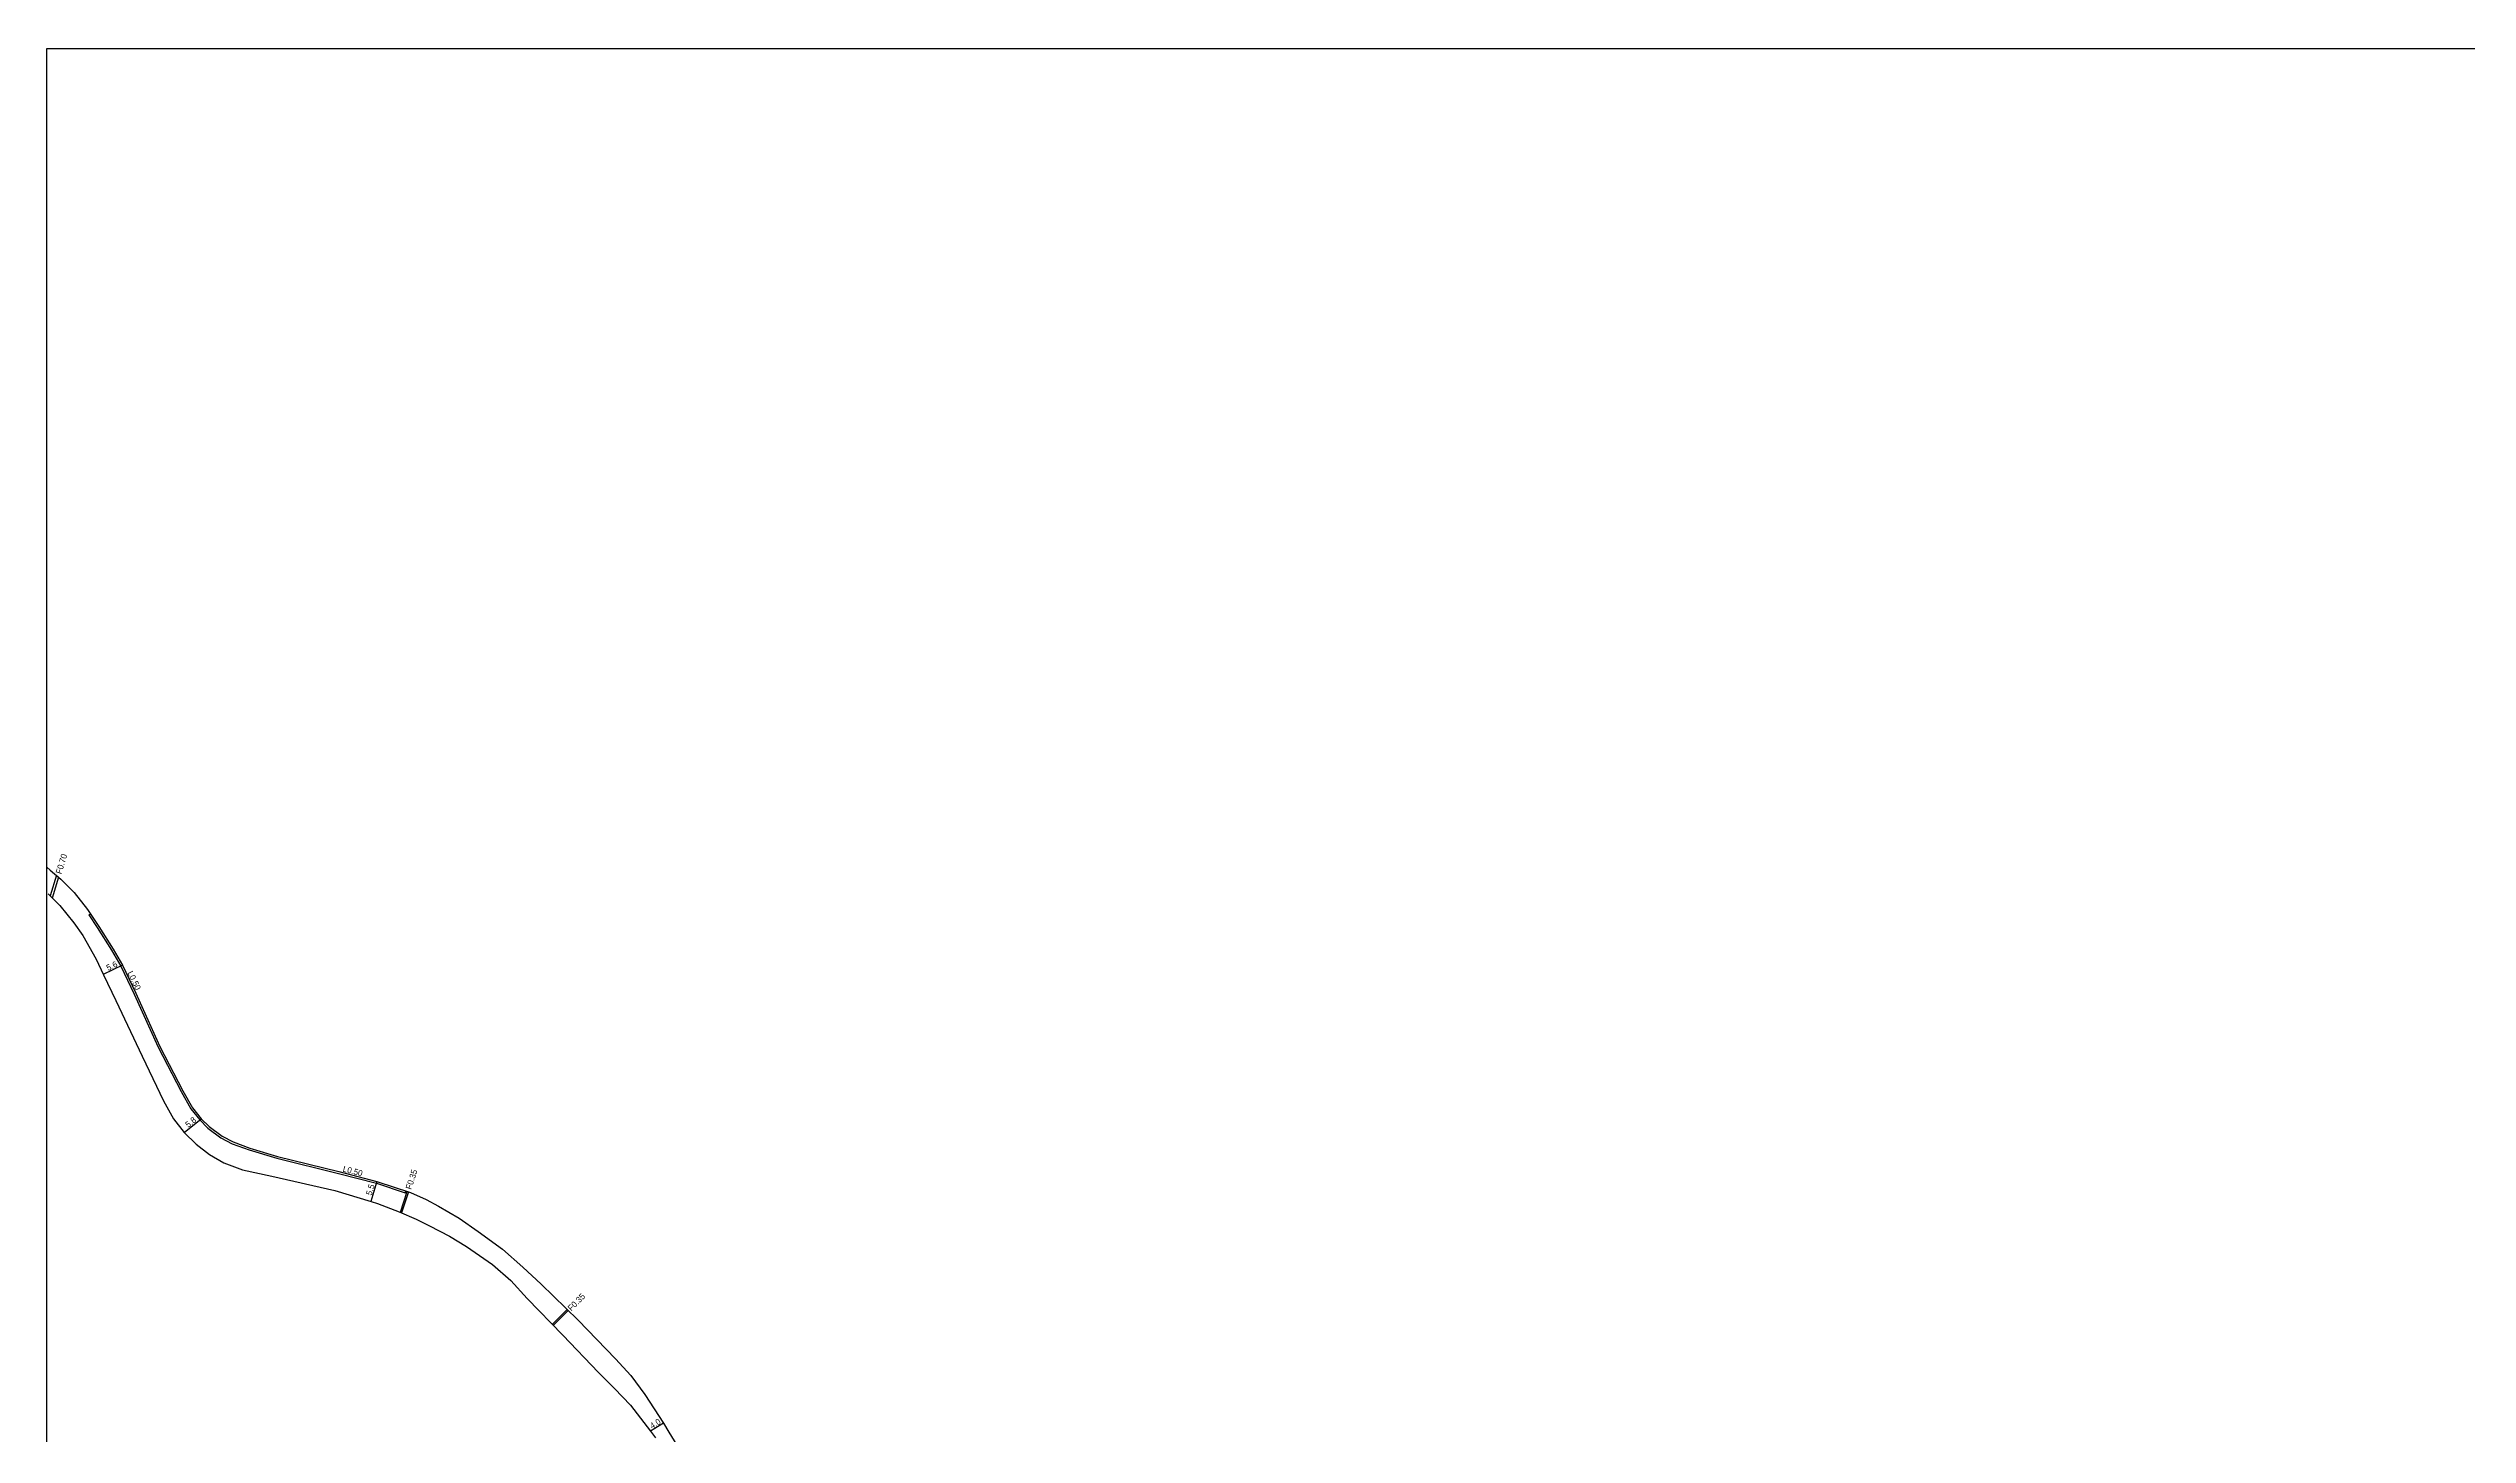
# Model space of a CAD drawing. Header units: metres. Extents: x -19200 to -16000, y -103800 to -102000.
# Drawn here: x -17600 to -16964, y -102964 to -102600 of the extents above; entities that cross this region are included whole.
import ezdxf

# ---------------------------------------------------------------- set-up
doc = ezdxf.new("R2010")
doc.units = ezdxf.units.M
doc.header["$LTSCALE"] = 2.5
for name, color, linetype in [('側溝・桝', 7, 'Continuous'), ('図郭', 7, 'Continuous'), ('幅員', 7, 'Continuous'), ('道路', 7, 'Continuous')]:
    doc.layers.add(name, color=color, linetype=linetype)
doc.styles.get("Standard").update_dxf_attribs({"font": ''})
doc.styles.get('Standard').set_extended_font_data('@MS PGothic')

msp = doc.modelspace()

# ---------------------------------------------------------------- linework, layer by layer
at = {"layer": '側溝・桝', "ltscale": 0.5, "flags": 128}
for points in [[(-17597.45, -102817.21), (-17599.1, -102822.61)], [(-17596.91, -102817.67), (-17598.52, -102823.19)], [(-17507.1, -102905.71), (-17505.3, -102900.27)], [(-17504.96, -102900.38), (-17506.82, -102905.84)], [(-17467.19, -102935.19), (-17463.28, -102931.26)], [(-17463.02, -102931.52), (-17466.94, -102935.44)]]:
    msp.add_lwpolyline(points, dxfattribs=at)
at = {"layer": '側溝・桝'}
msp.add_lwpolyline([(-17588.4, -102827.48), (-17588.9, -102827.63), (-17586.7, -102830.96), (-17582.95, -102836.84), (-17580.51, -102841.07), (-17577.02, -102848.4), (-17570.71, -102862.36), (-17564.65, -102874.03), (-17562.13, -102878.58), (-17559.78, -102881.47), (-17557.65, -102883.6), (-17554.22, -102886.19), (-17551.26, -102887.7), (-17546.8, -102889.32), (-17539.52, -102891.54), (-17523.37, -102895.53), (-17513.39, -102898.1), (-17505.81, -102900.62), (-17505.6, -102900.17)], dxfattribs=at)
at = {"layer": '図郭'}
msp.add_lwpolyline([(-17600, -102600), (-16800, -102600), (-16800, -103200), (-17600, -103200)], close=True, dxfattribs=at)
at = {"layer": '幅員', "flags": 128}
for points in [[(-17580.07, -102840.84), (-17585.12, -102843.24)], [(-17563.89, -102884.8), (-17559.4, -102881.14)], [(-17513.25, -102897.62), (-17514.84, -102902.89)], [(-17438.03, -102961.15), (-17441.44, -102963.25)]]:
    msp.add_lwpolyline(points, dxfattribs=at)
at = {"layer": '道路'}
for points in [[(-17600, -102815.09), (-17599.04, -102815.85), (-17596.28, -102818.2), (-17592.79, -102821.76), (-17589.28, -102826.15), (-17586.28, -102830.69), (-17582.52, -102836.58), (-17580.07, -102840.84), (-17576.57, -102848.19), (-17570.26, -102862.15), (-17564.21, -102873.79), (-17561.71, -102878.3), (-17559.4, -102881.13), (-17557.32, -102883.22), (-17553.95, -102885.77), (-17551.06, -102887.24), (-17546.64, -102888.84), (-17539.39, -102891.05), (-17523.25, -102895.04), (-17513.25, -102897.62), (-17504.42, -102900.56), (-17500.36, -102902.37), (-17497.09, -102904.07), (-17491.66, -102907.3), (-17486.63, -102910.73), (-17480.26, -102915.42), (-17474.9, -102920.12), (-17470.11, -102924.58), (-17460.42, -102934.06), (-17450.56, -102944.2), (-17446.54, -102948.57), (-17442.86, -102953.61), (-17438.03, -102961.15), (-17436.62, -102963.51), (-17428.19, -102977.16)], [(-17599.64, -102822.07), (-17596.51, -102825.18), (-17592.9, -102829.66), (-17590.53, -102833.04), (-17587.03, -102839.22), (-17585.06, -102843.37), (-17581.86, -102850.12), (-17574.92, -102864.71), (-17569.32, -102876.47), (-17566.67, -102881.18), (-17563.89, -102884.8), (-17560.77, -102887.81), (-17557.24, -102890.56), (-17553.46, -102892.76), (-17548.53, -102894.54), (-17540.88, -102896.27), (-17524.31, -102900.04), (-17514.74, -102902.92), (-17513.15, -102903.4), (-17507.39, -102905.59), (-17502.96, -102907.54), (-17499.45, -102909.27), (-17494.23, -102911.98), (-17489.73, -102914.75), (-17482.9, -102919.43), (-17478.11, -102923.63), (-17473.83, -102928.41), (-17464.39, -102938.04), (-17455.1, -102947.84), (-17450.88, -102952), (-17446.65, -102956.42), (-17441.44, -102963.25), (-17440.11, -102964.99)]]:
    msp.add_lwpolyline(points, dxfattribs=at)

# ---------------------------------------------------------------- texts
at = {"layer": '側溝・桝'}
for s, rotation, p in [('F0.70', 72.99641, (-17596.14, -102817.01)), ('L0.50', 295.43637, (-17578.86, -102842.81)), ('L0.50', 345.50975, (-17522.34, -102895.02)), ('F0.35', 71.67787, (-17504.26, -102899.88)), ('F0.35', 45.12044, (-17462.19, -102931.78))]:
    msp.add_text(s, height=1.6, rotation=rotation, dxfattribs=at).set_placement(p)
at = {"layer": '幅員'}
for s, rotation, p in [('5.6', 25.40107, (-17583.86, -102842.36)), ('5.8', 39.16871, (-17562.8, -102883.59)), ('5.5', 73.22961, (-17514.65, -102901.41)), ('4.0', 31.63634, (-17440.99, -102962.68))]:
    msp.add_text(s, height=1.6, rotation=rotation, dxfattribs=at).set_placement(p)

doc.saveas('drawing.dxf')
